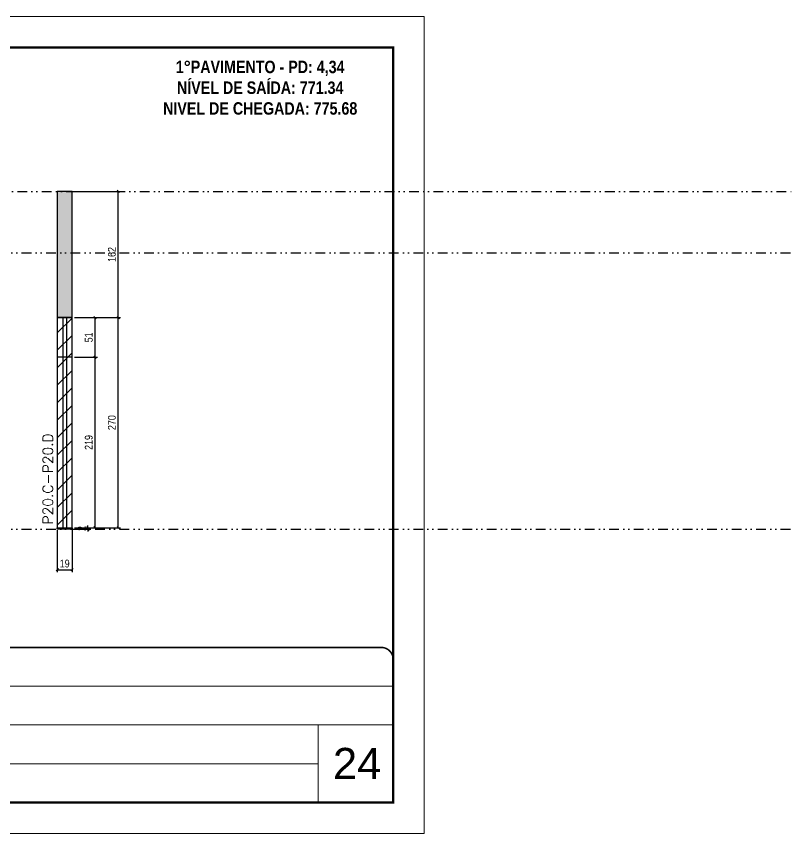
# Model space of a CAD drawing. Extents: x 13770 to 23315, y 867 to 16997.
# Drawn here: x 20116 to 21113, y 10056 to 11106 of the extents above; entities that cross this region are included whole.
import ezdxf

# ---------------------------------------------------------------- set-up
doc = ezdxf.new("R2010")
doc.units = 0
for name, pattern in [('CONTINUO', [0]), ('DASHED', [0.75, 0.5, -0.25]), ('DIVIDE2', [0.625, 0.25, -0.125, 0, -0.125, 0, -0.125])]:
    doc.linetypes.add(name, pattern=pattern)
for name, color, linetype, lineweight in [('CARIMBO', 255, 'Continuous', 9), ('Folhas', 255, 'Continuous', 9), ('Hachura', 251, 'Continuous', 9), ('SARRAFO DE PRESSAO', 251, 'DASHED', 9), ('Texto Seção', 7, 'Continuous', 15)]:
    doc.layers.add(name, color=color, linetype=linetype, lineweight=lineweight)
for name, color, linetype in [('COTA', 241, 'Continuous'), ('NOMENCLATURA', 7, 'Continuous'), ('Nível', 160, 'Continuous'), ('Painéis', 200, 'Continuous'), ('SARR_2.2x7', 40, 'Continuous')]:
    doc.layers.add(name, color=color, linetype=linetype)
doc.styles.add('ARIAL', font='arial.ttf')
doc.styles.add('COTA TECNICA', font='techl___.ttf', dxfattribs={"height": 10})
doc.styles.add('COTA TECNICA-50', font='techl___.ttf', dxfattribs={"height": 10})
doc.styles.add('REGUA-120', font='ROMANS.shx', dxfattribs={"height": 15})
doc.styles.add('ROMANC', font='techb___.ttf', dxfattribs={"height": 2.5})
doc.styles.add('Tecnologia', font='')
doc.styles.get('Tecnologia').set_extended_font_data('Forgotten Futurist')
doc.dimstyles.new('COTA PAINEL-50', dxfattribs={"dimtxt": 10, "dimasz": 3, "dimexe": 3, "dimexo": 3, "dimgap": 3, "dimtad": 1, "dimdec": 1, "dimzin": 12, "dimdsep": 46, "dimtxsty": 'COTA TECNICA-50', "dimblk1": 'OBLIQUE', "dimblk2": 'OBLIQUE', "dimsah": 1, "dimcen": 0.9, "dimclrd": 4, "dimclre": 4, "dimclrt": 240, "dimadec": 1, "dimazin": 3, "dimtfac": 1, "dimtdec": 1, "dimtmove": 0, "dimatfit": 3, "dimfxl": 1, "dimtolj": 1, "dimtzin": 12, "dimarcsym": 0})
doc.dimstyles.new('PAINEL', dxfattribs={"dimtxt": 10, "dimasz": 3, "dimexe": 3, "dimexo": 3, "dimgap": 3, "dimtad": 1, "dimdec": 1, "dimzin": 12, "dimdsep": 46, "dimtxsty": 'COTA TECNICA', "dimblk1": 'OBLIQUE', "dimblk2": 'OBLIQUE', "dimsah": 1, "dimcen": 0.9, "dimclrd": 4, "dimclre": 4, "dimclrt": 240, "dimadec": 1, "dimazin": 3, "dimtfac": 1, "dimtdec": 1, "dimtmove": 0, "dimatfit": 3, "dimfxl": 1, "dimtolj": 1, "dimtzin": 12, "dimarcsym": 0})

# ---------------------------------------------------------------- blocks, each defined once
blk = doc.blocks.new('9999999999')
at = {"color": 30, "linetype": 'CONTINUO'}
for p, q in [((98564.6, 34230.2), (98564.6, 34429.4)), ((98564.6, 34379.6), (99584, 34379.6)), ((98564.6, 34329.8), (99488, 34329.8)), ((99584, 34329.8), (99488, 34329.8)), ((99488, 34329.8), (99488, 34230.2)), ((98564.6, 34280), (99488, 34280))]:
    blk.add_line(p, q, dxfattribs=at)
at = {"color": 30, "linetype": 'CONTINUO', "const_width": 2}
blk.add_lwpolyline([(99584, 34230.2), (99584, 34414.4, 0.414214), (99569, 34429.4), (98229, 34429.4, 0.414214), (98214, 34414.4), (98214, 34245.2, 0.414214), (98229, 34230.2), (99584, 34230.2)], format="xyb", dxfattribs=at)
at = {"layer": 'Folhas'}
blk.add_lwpolyline([(98139, 34190.2), (99624, 34190.2), (99624, 35240.2), (98139, 35240.2)], close=True, dxfattribs=at)
at = {"layer": 'Folhas', "color": 30, "const_width": 3}
blk.add_lwpolyline([(98214, 34230.2), (99584, 34230.2), (99584, 35200.2), (98214, 35200.2)], close=True, dxfattribs=at)
at = {"color": 7, "linetype": 'Continuous', "ltscale": 5, "style": 'ARIAL'}
for s, height, p in [('SCHWARTZ', 15.48, (98837.7, 34393.1)), ('GWT', 15.48, (98837.7, 34343.3)), ('1°PAVIMENTO', 15.483, (98837.7, 34293.5)), ('NOVA SISTEMAS CONSTRUTIVOS', 11.059, (98263.2, 34267.2)), ('PILARES', 15.48, (98837.7, 34243.7))]:
    blk.add_text(s, height=height, dxfattribs=at).set_placement(p)
at = {"layer": 'Folhas', "color": 7, "style": 'Tecnologia', "width": 1.5}
for s, p in [('CLIENTE:', (98573.7, 34397.2)), ('OBRA:', (98573.7, 34347.3)), ('PAVIMENTO:', (98573.7, 34297.5)), ('PROJETO:', (98573.7, 34247.7))]:
    blk.add_text(s, height=14, dxfattribs=at).set_placement(p)
blk = doc.blocks.new('_Oblique')
at = {"color": 0, "linetype": 'ByBlock', "lineweight": -2}
blk.add_line((-0.5, -0.5), (0.5, 0.5), dxfattribs=at)
blk = doc.blocks.new('*D623')
at = {"layer": 'COTA', "color": 4, "lineweight": -2, "transparency": 16777216}
for p, q in [((20190.3, 10880.7), (20249.5, 10880.7)), ((20246.5, 10718.7), (20246.5, 10880.7)), ((20190.3, 10718.7), (20249.5, 10718.7))]:
    blk.add_line(p, q, dxfattribs=at)
at = {"layer": 'Defpoints', "color": 0, "transparency": 16777216}
for p in [(20187.3, 10880.7), (20246.5, 10880.7), (20187.3, 10718.7)]:
    blk.add_point(p, dxfattribs=at)
at = {"layer": 'COTA', "color": 4, "lineweight": -2, "transparency": 16777216, "xscale": 3, "yscale": 3, "zscale": 3}
for p, rotation in [((20246.5, 10880.7), 90), ((20246.5, 10718.7), 270)]:
    blk.add_blockref('_Oblique', p, dxfattribs=dict(at, rotation=rotation))
at = {"layer": 'COTA', "color": 240, "transparency": 16777216, "insert": (20238.4, 10799.7), "char_height": 10, "attachment_point": 5, "rotation": 90, "style": 'COTA TECNICA'}
blk.add_mtext('\\A1;162', dxfattribs=at)
blk = doc.blocks.new('*D624')
at = {"layer": 'COTA', "color": 4, "lineweight": -2, "transparency": 16777216}
for p, q in [((20168.3, 10445.7), (20168.3, 10391.6)), ((20187.3, 10445.7), (20187.3, 10391.6)), ((20168.3, 10394.6), (20187.3, 10394.6))]:
    blk.add_line(p, q, dxfattribs=at)
at = {"layer": 'Defpoints', "color": 0, "transparency": 16777216}
for p in [(20168.3, 10448.7), (20187.3, 10448.7), (20187.3, 10394.6)]:
    blk.add_point(p, dxfattribs=at)
at = {"layer": 'COTA', "color": 4, "lineweight": -2, "transparency": 16777216, "xscale": 3, "yscale": 3, "zscale": 3, "rotation": 180}
blk.add_blockref('_Oblique', (20168.3, 10394.6), dxfattribs=at)
at = {"layer": 'COTA', "color": 4, "lineweight": -2, "transparency": 16777216, "xscale": 3, "yscale": 3, "zscale": 3}
blk.add_blockref('_Oblique', (20187.3, 10394.6), dxfattribs=at)
at = {"layer": 'COTA', "color": 240, "transparency": 16777216, "insert": (20177.8, 10402.6), "char_height": 10, "attachment_point": 5, "style": 'COTA TECNICA'}
blk.add_mtext('\\A1;19', dxfattribs=at)
blk = doc.blocks.new('*D625')
at = {"layer": 'COTA', "color": 4, "lineweight": -2, "transparency": 16777216}
for p, q in [((20190.3, 10667.7), (20219.8, 10667.7)), ((20216.8, 10448.7), (20216.8, 10667.7)), ((20190.3, 10448.7), (20219.8, 10448.7))]:
    blk.add_line(p, q, dxfattribs=at)
at = {"layer": 'Defpoints', "color": 0, "transparency": 16777216}
for p in [(20187.3, 10667.7), (20216.8, 10667.7), (20187.3, 10448.7)]:
    blk.add_point(p, dxfattribs=at)
at = {"layer": 'COTA', "color": 4, "lineweight": -2, "transparency": 16777216, "xscale": 3, "yscale": 3, "zscale": 3}
for p, rotation in [((20216.8, 10667.7), 90), ((20216.8, 10448.7), 270)]:
    blk.add_blockref('_Oblique', p, dxfattribs=dict(at, rotation=rotation))
at = {"layer": 'COTA', "color": 240, "transparency": 16777216, "insert": (20208.7, 10558.2), "char_height": 10, "attachment_point": 5, "rotation": 90, "style": 'COTA TECNICA'}
blk.add_mtext('\\A1;219', dxfattribs=at)
blk = doc.blocks.new('*D626')
at = {"layer": 'COTA', "color": 4, "lineweight": -2, "transparency": 16777216}
for p, q in [((20190.3, 10718.7), (20219.8, 10718.7)), ((20216.8, 10667.7), (20216.8, 10718.7)), ((20190.3, 10667.7), (20219.8, 10667.7))]:
    blk.add_line(p, q, dxfattribs=at)
at = {"layer": 'Defpoints', "color": 0, "transparency": 16777216}
for p in [(20187.3, 10718.7), (20216.8, 10718.7), (20187.3, 10667.7)]:
    blk.add_point(p, dxfattribs=at)
at = {"layer": 'COTA', "color": 4, "lineweight": -2, "transparency": 16777216, "xscale": 3, "yscale": 3, "zscale": 3}
for p, rotation in [((20216.8, 10718.7), 90), ((20216.8, 10667.7), 270)]:
    blk.add_blockref('_Oblique', p, dxfattribs=dict(at, rotation=rotation))
at = {"layer": 'COTA', "color": 240, "transparency": 16777216, "insert": (20208.7, 10693.2), "char_height": 10, "attachment_point": 5, "rotation": 90, "style": 'COTA TECNICA'}
blk.add_mtext('\\A1;51', dxfattribs=at)
blk = doc.blocks.new('*D627')
at = {"layer": 'COTA', "color": 4, "lineweight": -2, "transparency": 16777216}
for p, q in [((20190.3, 10718.7), (20249.5, 10718.7)), ((20246.5, 10448.7), (20246.5, 10718.7)), ((20190.3, 10448.7), (20249.5, 10448.7))]:
    blk.add_line(p, q, dxfattribs=at)
at = {"layer": 'Defpoints', "color": 0, "transparency": 16777216}
for p in [(20187.3, 10718.7), (20246.5, 10718.7), (20187.3, 10448.7)]:
    blk.add_point(p, dxfattribs=at)
at = {"layer": 'COTA', "color": 4, "lineweight": -2, "transparency": 16777216, "xscale": 3, "yscale": 3, "zscale": 3}
for p, rotation in [((20246.5, 10718.7), 90), ((20246.5, 10448.7), 270)]:
    blk.add_blockref('_Oblique', p, dxfattribs=dict(at, rotation=rotation))
at = {"layer": 'COTA', "color": 240, "transparency": 16777216, "insert": (20238.4, 10583.7), "char_height": 10, "attachment_point": 5, "rotation": 90, "style": 'COTA TECNICA'}
blk.add_mtext('\\A1;270', dxfattribs=at)
blk = doc.blocks.new('*D628')
at = {"layer": 'COTA', "color": 4, "lineweight": -2, "transparency": 16777216}
for p, q in [((20190.3, 10448.7), (20210.6, 10448.7)), ((20207.6, 10448.7), (20207.6, 10451.7)), ((20207.6, 10446.7), (20207.6, 10448.7)), ((20190.3, 10446.7), (20210.6, 10446.7)), ((20207.6, 10446.7), (20207.6, 10443.7))]:
    blk.add_line(p, q, dxfattribs=at)
at = {"layer": 'Defpoints', "color": 0, "transparency": 16777216}
for p in [(20187.3, 10448.7), (20207.6, 10448.7), (20187.3, 10446.7)]:
    blk.add_point(p, dxfattribs=at)
at = {"layer": 'COTA', "color": 4, "lineweight": -2, "transparency": 16777216, "xscale": 3, "yscale": 3, "zscale": 3}
for p, rotation in [((20207.6, 10448.7), 270), ((20207.6, 10446.7), 90)]:
    blk.add_blockref('_Oblique', p, dxfattribs=dict(at, rotation=rotation))
at = {"layer": 'COTA', "color": 240, "transparency": 16777216, "insert": (20199.6, 10447.7), "char_height": 10, "attachment_point": 5, "rotation": 90, "style": 'COTA TECNICA-50'}
blk.add_mtext('\\A1;2', dxfattribs=at)

msp = doc.modelspace()

# ---------------------------------------------------------------- hatches: boundary and pattern name
at = {"layer": 'COTA'}
h = msp.add_hatch(dxfattribs=at)
h.set_pattern_fill('AR-CONC', color=256, scale=0.03)
h.set_pattern_definition([(50, (42.783, -1208.575), (5.4655401, -0.4781726), [0.5715, -6.2865]), (355, (42.783, -1208.575), (-1.0573026, 5.7317054), [0.4572, -5.0292175]), (100.451445, (43.238, -1208.615), (4.4082374, 5.2535326), [0.4857003, -5.3427073]), (46.1842, (42.783, -1207.051), (8.1323712, -1.2612698), [0.85725, -9.42975]), (96.635558, (43.4605, -1207.156), (7.122124, 7.4227837), [0.7285507, -8.0140682]), (351.18415, (42.783, -1207.051), (7.122124, 7.4227837), [0.685799, -7.543792]), (21, (43.545, -1207.432), (4.5484317, -3.06795595), [0.5715, -6.2865]), (326, (43.545, -1207.432), (1.8540609, 5.525639), [0.4572, -5.0292]), (71.451445, (43.924, -1207.688), (6.4024926, 2.4576831), [0.4857003, -5.3426981]), (37.5, (42.7828, -1208.5751), (0.0926581, 2.53665117), [0, -4.96824, 0, -5.1054, 0, -5.04825]), (7.5, (42.7828, -1208.575), (2.00458988, 3.00541724), [0, -2.91084, 0, -4.85394, 0, -1.92405]), (327.5, (41.0835, -1208.5751), (4.06771786, -0.17186232), [0, -1.905, 0, -5.9436, 0, -7.8867]), (317.5, (40.3215, -1208.575), (4.44387544, 0.76279473), [0, -2.4765, 0, -3.94716, 0, -5.6007])])
h.paths.add_polyline_path([(20187.3, 10880.73), (20168.3, 10880.73), (20168.3, 10718.73), (20187.3, 10718.73)])
at = {"layer": 'Hachura', "linetype": 'ByBlock'}
h = msp.add_hatch(dxfattribs=at)
h.set_pattern_fill('ANSI31', color=256, scale=5)
h.set_pattern_definition([(45, (-113007.218, -19540.26), (-11.2253202, 11.2253202), [])])
h.paths.add_polyline_path([(20187.3, 10667.73), (20168.3, 10667.73), (20168.3, 10448.73), (20187.3, 10448.73)])
h.paths.add_polyline_path([(20187.3, 10718.73), (20168.3, 10718.73), (20168.3, 10667.73), (20187.3, 10667.73)])

# ---------------------------------------------------------------- linework, layer by layer
at = {"layer": 'COTA', "linetype": 'ByBlock'}
msp.add_lwpolyline([(20168.3, 10718.73), (20187.3, 10718.73), (20187.3, 10880.73), (20168.3, 10880.73)], close=True, dxfattribs=at)
at = {"layer": 'Nível', "color": 4, "linetype": 'DIVIDE2', "ltscale": 50}
for p, q in [((17569.5, 10880.73), (21112.79, 10880.73)), ((13769.54, 10801.73), (21112.79, 10801.73)), ((13769.54, 10446.73), (21112.79, 10446.73))]:
    msp.add_line(p, q, dxfattribs=at)
at = {"layer": 'Painéis'}
msp.add_line((20187.3, 10667.73), (20168.3, 10667.73), dxfattribs=at)
for points in [[(20168.3, 10448.73), (20187.3, 10448.73), (20187.3, 10718.73), (20168.3, 10718.73)], [(20168.3, 10448.73), (20187.3, 10448.73), (20187.3, 10446.73), (20168.3, 10446.73)]]:
    msp.add_lwpolyline(points, close=True, dxfattribs=at)
at = {"layer": 'SARR_2.2x7'}
for p, q in [((20175.3, 10718.73), (20175.3, 10448.73)), ((20180.3, 10718.73), (20180.3, 10448.73))]:
    msp.add_line(p, q, dxfattribs=at)

# ---------------------------------------------------------------- block references
at = {"layer": 'SARRAFO DE PRESSAO', "color": 6, "linetype": 'ByBlock'}
msp.add_blockref('9999999999', (-78984.48, -24134.56), dxfattribs=at)

# ---------------------------------------------------------------- texts
at = {"layer": 'CARIMBO', "style": 'ARIAL'}
msp.add_text('24', height=40, dxfattribs=at).set_placement((20522.36, 10125.79))
at = {"layer": 'NOMENCLATURA', "color": 2, "insert": (20428.88, 11048.67), "char_height": 16, "attachment_point": 2, "style": 'ROMANC'}
msp.add_mtext_dynamic_manual_height_columns('1°PAVIMENTO - PD: 4,34\\PNÍVEL DE SAÍDA: 771.34\\PNIVEL DE CHEGADA: 775.68', width=376.0554, gutter_width=1, heights=[0], dxfattribs=at)
at = {"layer": 'Texto Seção', "insert": (20149.62, 10452.87), "char_height": 13, "width": 285.3299, "attachment_point": 1, "rotation": 90, "style": 'REGUA-120'}
msp.add_mtext('P20.C-P20.D', dxfattribs=at)

# ---------------------------------------------------------------- dimensions: what is measured, and where the dimension line sits
at = {"layer": 'COTA'}
for base, p1, p2, picture, middle in [((20246.48, 10880.73), (20187.3, 10718.73), (20187.3, 10880.73), '*D623', (20238.38, 10799.73)), ((20216.82, 10718.73), (20187.3, 10667.73), (20187.3, 10718.73), '*D626', (20208.71, 10693.23)), ((20246.48, 10718.73), (20187.3, 10448.73), (20187.3, 10718.73), '*D627', (20238.38, 10583.73)), ((20216.82, 10667.73), (20187.3, 10448.73), (20187.3, 10667.73), '*D625', (20208.73, 10558.23))]:
    dim = msp.add_linear_dim(base=base, p1=p1, p2=p2, angle=90, dimstyle='PAINEL', override={"dimarcsym": 2}, dxfattribs=at)
    dim.commit()
    dim.dimension.update_dxf_attribs({"geometry": picture, "text_midpoint": middle})
dim = msp.add_linear_dim(base=(20187.3, 10394.55), p1=(20168.3, 10448.73), p2=(20187.3, 10448.73), dimstyle='PAINEL', override={"dimarcsym": 2}, dxfattribs=at)
dim.commit()
dim.dimension.update_dxf_attribs({"geometry": '*D624', "text_midpoint": (20177.8, 10402.64)})
dim = msp.add_linear_dim(base=(20207.65, 10448.73), p1=(20187.3, 10446.73), p2=(20187.3, 10448.73), angle=90, dimstyle='COTA PAINEL-50', dxfattribs=at)
dim.commit()
dim.dimension.update_dxf_attribs({"geometry": '*D628', "text_midpoint": (20207.65, 10447.73), "dimtype": 160})

doc.saveas('drawing.dxf')
